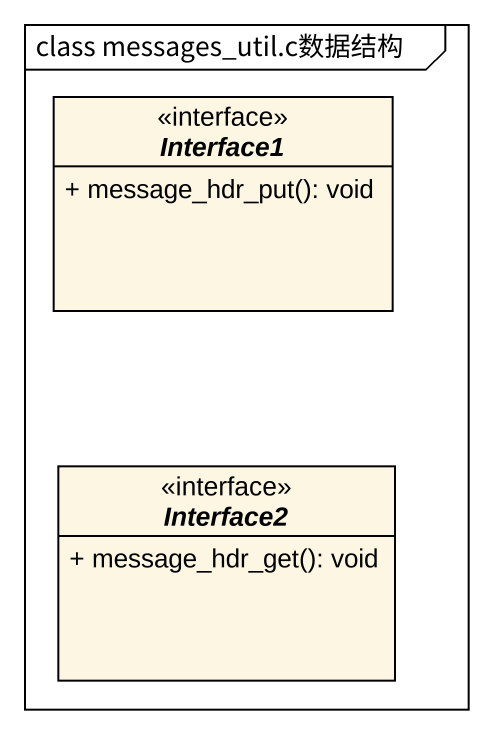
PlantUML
@startuml
mainframe class messages_util.c数据结构
hide circle
hide empty members
skinparam classAttributeIconSize 0
interface Interface1 {
  + message_hdr_put(): void
}
interface Interface2 {
  + message_hdr_get(): void
}
@enduml
